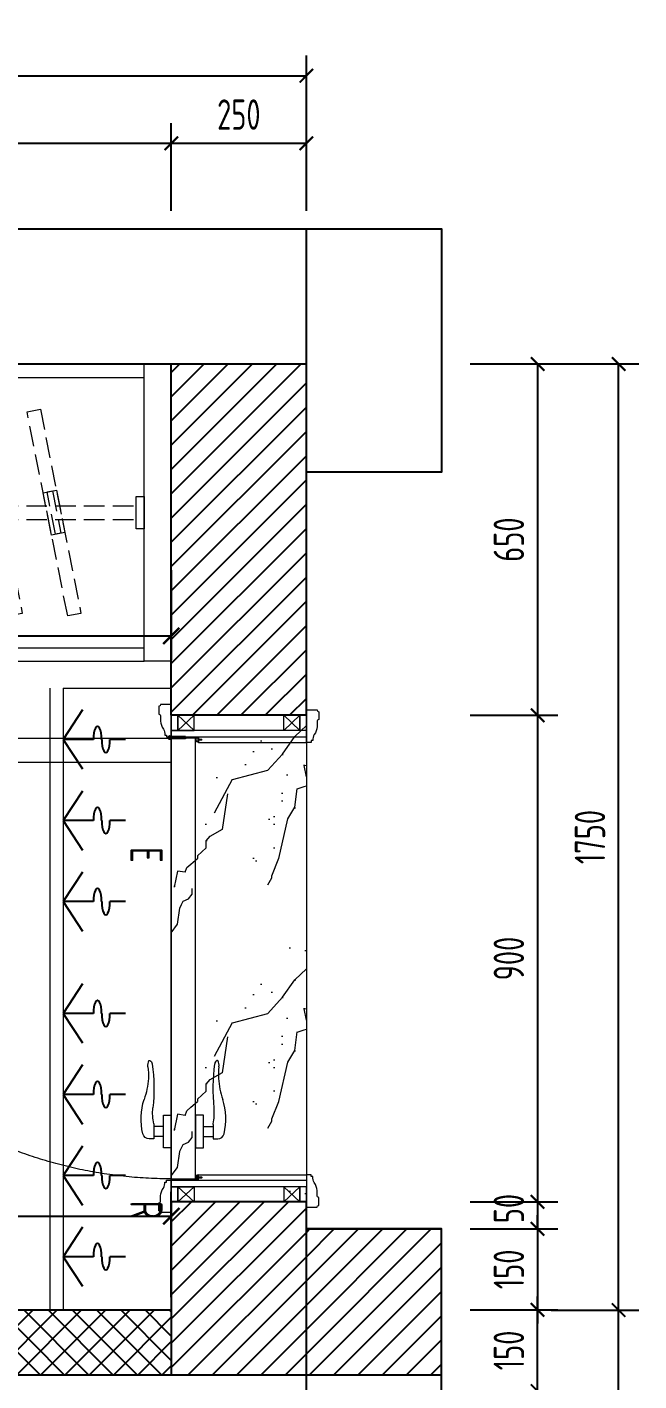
# Model space of a CAD drawing. Header units: millimetres. Extents: x 84706 to 149902, y -6776 to 26155.
# Drawn here: x 111432 to 112564, y 14104 to 16608 of the extents above; entities that cross this region are included whole.
import ezdxf
from ezdxf.enums import TextEntityAlignment as Align

# ---------------------------------------------------------------- set-up
doc = ezdxf.new("R2010")
doc.units = ezdxf.units.MM
for name, pattern in [('ACAD_ISO03W100', [30, 12, -18]), ('DASH', [8.89, 6.35, -2.54]), ('DOTE', [61.468, 50.8, -5.08, 0.508, -5.08]), ('HIDDEN', [9.525, 6.35, -3.175])]:
    doc.linetypes.add(name, pattern=pattern)
doc.layers.get('Defpoints').update_dxf_attribs({"color": 250})
for name, color, linetype, lineweight in [('FC-Doorsill【门槛线】', 8, 'Continuous', 0), ('FC-Material【地坪分割线】', 138, 'Continuous', 0), ('FF-Door【门】', 51, 'Continuous', 0), ('FF-Finish【平面完成尺寸】', 44, 'Continuous', 0), ('FF-Fixed【固定家具】', 30, 'Continuous', 0), ('FF-MT【门套】', 20, 'Continuous', 0), ('RC-dimensions', 44, 'Continuous', 0), ('RC-Modelling【天花造型】', 30, 'Continuous', 0)]:
    doc.layers.add(name, color=color, linetype=linetype, lineweight=lineweight)
for name, color, linetype in [('P-04-天花Ceiling AC', 14, 'Continuous'), ('WALL_NEW【新建墙体】', 4, 'Continuous'), ('WALL【墙体】', 7, 'Continuous'), ('新隔墙填充', 250, 'Continuous')]:
    doc.layers.add(name, color=color, linetype=linetype)
doc.styles.add('MT-DIM', font='ARCHS.SHX', dxfattribs={"width": 0.8})
doc.styles.add('XZC', font='SIMPLEX.SHX', dxfattribs={"width": 0.7, "bigfont": 'hztxt.shx'})
doc.styles.add('尺寸标注', font='ARCHS.SHX', dxfattribs={"width": 0.8})
doc.linetypes.add('LED_LINE', pattern='A,12.7,-5.08,["LED",XZC,S=2.54,R=0,X=-2.54,Y=-1.27],-6.35', length=24.13)
doc.dimstyles.new('海龙1：25', dxfattribs={"dimscale": 25, "dimtxt": 2.25, "dimasz": 1, "dimexe": 1.5, "dimexo": 1, "dimgap": 1, "dimtad": 1, "dimdec": 0, "dimrnd": 5, "dimdsep": 46, "dimtxsty": '尺寸标注', "dimblk": 'ARCHTICK', "dimblk1": 'ARCHTICK', "dimblk2": 'ARCHTICK', "dimcen": 1, "dimclrd": 44, "dimclre": 44, "dimclrt": 2, "dimadec": 0, "dimazin": 0, "dimtfac": 1, "dimtdec": 0, "dimtix": 1, "dimtmove": 2, "dimatfit": 3, "dimldrblk": 'hl_arrow2', "dimfxl": 0, "dimarcsym": 0})

# ---------------------------------------------------------------- blocks, each defined once
blk = doc.blocks.new('_ArchTick')
at = {"color": 2, "linetype": 'ByBlock', "const_width": 0.15}
blk.add_lwpolyline([(-0.5, -0.5), (0.5, 0.5)], dxfattribs=at)
blk = doc.blocks.new('*D213')
at = {"layer": 'Defpoints', "color": 0, "transparency": 16777216}
for p in [(112226.8, 14234.5), (112526.8, 14234.5), (112226.8, 12234.9)]:
    blk.add_point(p, dxfattribs=at)
at = {"layer": 'RC-dimensions', "color": 44, "lineweight": -2, "transparency": 16777216}
for p, q in [((112401.8, 14234.5), (112564.3, 14234.5)), ((112526.8, 12234.9), (112526.8, 14234.5)), ((112401.8, 12234.9), (112564.3, 12234.9))]:
    blk.add_line(p, q, dxfattribs=at)
at = {"layer": 'RC-dimensions', "color": 44, "lineweight": -2, "transparency": 16777216, "xscale": 25, "yscale": 25, "zscale": 25}
for p, rotation in [((112526.8, 14234.5), 90), ((112526.8, 12234.9), 270)]:
    blk.add_blockref('_ArchTick', p, dxfattribs=dict(at, rotation=rotation))
at = {"layer": 'RC-dimensions', "color": 2, "transparency": 16777216, "insert": (112473.7, 13234.7), "char_height": 56.25, "attachment_point": 5, "rotation": 90, "style": '尺寸标注'}
blk.add_mtext('2000', dxfattribs=at)
blk = doc.blocks.new('hl_arrow2')
at = {"color": 2}
blk.add_line((-0.221, 0), (-1, 0), dxfattribs=at)
blk.add_lwpolyline([(-0.221, 0), (-0.861, -0.689), (-0.654, -0.862), (0, 0), (-0.654, 0.862), (-0.861, 0.689)], close=True, dxfattribs=at)
for points in [[(-0.861, 0.689), (-0.654, 0.862), (-0.221, 0), (0, 0)], [(-0.861, -0.689), (-0.654, -0.862), (-0.221, 0), (0, 0)]]:
    blk.add_solid(points, dxfattribs=at)
blk = doc.blocks.new('*D215')
at = {"layer": 'Defpoints', "color": 0, "transparency": 16777216}
for p in [(112076.7, 14234.9), (112376.7, 14234.9), (112076.7, 14084.9)]:
    blk.add_point(p, dxfattribs=at)
at = {"layer": 'RC-dimensions', "color": 44, "lineweight": -2, "transparency": 16777216}
for p, q in [((112376.7, 14234.9), (112376.7, 14259.9)), ((112251.7, 14234.9), (112414.2, 14234.9)), ((112376.7, 14084.9), (112376.7, 14234.9)), ((112251.7, 14084.9), (112414.2, 14084.9)), ((112376.7, 14084.9), (112376.7, 14059.9))]:
    blk.add_line(p, q, dxfattribs=at)
at = {"layer": 'RC-dimensions', "color": 44, "lineweight": -2, "transparency": 16777216, "xscale": 25, "yscale": 25, "zscale": 25}
for p, rotation in [((112376.7, 14234.9), 270), ((112376.7, 14084.9), 90)]:
    blk.add_blockref('_ArchTick', p, dxfattribs=dict(at, rotation=rotation))
at = {"layer": 'RC-dimensions', "color": 2, "transparency": 16777216, "insert": (112323.6, 14159.9), "char_height": 56.25, "attachment_point": 5, "rotation": 90, "style": '尺寸标注'}
blk.add_mtext('150', dxfattribs=at)
blk = doc.blocks.new('*D218')
at = {"layer": 'Defpoints', "color": 0, "transparency": 16777216}
for p in [(112076.7, 15334.9), (112076.7, 14434.9), (112376.7, 14434.9)]:
    blk.add_point(p, dxfattribs=at)
at = {"layer": 'RC-dimensions', "color": 44, "lineweight": -2, "transparency": 16777216}
for p, q in [((112251.7, 15334.9), (112414.2, 15334.9)), ((112376.7, 15334.9), (112376.7, 14434.9)), ((112251.7, 14434.9), (112414.2, 14434.9))]:
    blk.add_line(p, q, dxfattribs=at)
at = {"layer": 'RC-dimensions', "color": 44, "lineweight": -2, "transparency": 16777216, "xscale": 25, "yscale": 25, "zscale": 25}
for p, rotation in [((112376.7, 15334.9), 90), ((112376.7, 14434.9), 270)]:
    blk.add_blockref('_ArchTick', p, dxfattribs=dict(at, rotation=rotation))
at = {"layer": 'RC-dimensions', "color": 2, "transparency": 16777216, "insert": (112323.6, 14884.9), "char_height": 56.25, "attachment_point": 5, "rotation": 90, "style": '尺寸标注'}
blk.add_mtext('900', dxfattribs=at)
blk = doc.blocks.new('*D219')
at = {"layer": 'Defpoints', "color": 0, "transparency": 16777216}
for p in [(112076.7, 14384.9), (112076.7, 14234.9), (112376.7, 14234.9)]:
    blk.add_point(p, dxfattribs=at)
at = {"layer": 'RC-dimensions', "color": 44, "lineweight": -2, "transparency": 16777216}
for p, q in [((112376.7, 14384.9), (112376.7, 14409.9)), ((112251.7, 14384.9), (112414.2, 14384.9)), ((112376.7, 14384.9), (112376.7, 14234.9)), ((112251.7, 14234.9), (112414.2, 14234.9)), ((112376.7, 14234.9), (112376.7, 14209.9))]:
    blk.add_line(p, q, dxfattribs=at)
at = {"layer": 'RC-dimensions', "color": 44, "lineweight": -2, "transparency": 16777216, "xscale": 25, "yscale": 25, "zscale": 25}
for p, rotation in [((112376.7, 14384.9), 270), ((112376.7, 14234.9), 90)]:
    blk.add_blockref('_ArchTick', p, dxfattribs=dict(at, rotation=rotation))
at = {"layer": 'RC-dimensions', "color": 2, "transparency": 16777216, "insert": (112323.6, 14309.9), "char_height": 56.25, "attachment_point": 5, "rotation": 90, "style": '尺寸标注'}
blk.add_mtext('150', dxfattribs=at)
blk = doc.blocks.new('*D220')
at = {"layer": 'Defpoints', "color": 0, "transparency": 16777216}
for p in [(112076.7, 15984.9), (112076.7, 15334.9), (112376.7, 15334.9)]:
    blk.add_point(p, dxfattribs=at)
at = {"layer": 'RC-dimensions', "color": 44, "lineweight": -2, "transparency": 16777216}
for p, q in [((112251.7, 15984.9), (112414.2, 15984.9)), ((112376.7, 15984.9), (112376.7, 15334.9)), ((112251.7, 15334.9), (112414.2, 15334.9))]:
    blk.add_line(p, q, dxfattribs=at)
at = {"layer": 'RC-dimensions', "color": 44, "lineweight": -2, "transparency": 16777216, "xscale": 25, "yscale": 25, "zscale": 25}
for p, rotation in [((112376.7, 15984.9), 90), ((112376.7, 15334.9), 270)]:
    blk.add_blockref('_ArchTick', p, dxfattribs=dict(at, rotation=rotation))
at = {"layer": 'RC-dimensions', "color": 2, "transparency": 16777216, "insert": (112323.6, 15659.9), "char_height": 56.25, "attachment_point": 5, "rotation": 90, "style": '尺寸标注'}
blk.add_mtext('650', dxfattribs=at)
blk = doc.blocks.new('*D221')
at = {"layer": 'Defpoints', "color": 0, "transparency": 16777216}
for p in [(112076.7, 14434.9), (112076.7, 14384.9), (112376.7, 14384.9)]:
    blk.add_point(p, dxfattribs=at)
at = {"layer": 'RC-dimensions', "color": 44, "lineweight": -2, "transparency": 16777216}
for p, q in [((112251.7, 14434.9), (112414.2, 14434.9)), ((112376.7, 14434.9), (112376.7, 14384.9)), ((112251.7, 14384.9), (112414.2, 14384.9))]:
    blk.add_line(p, q, dxfattribs=at)
at = {"layer": 'RC-dimensions', "color": 44, "lineweight": -2, "transparency": 16777216, "xscale": 25, "yscale": 25, "zscale": 25}
for p, rotation in [((112376.7, 14434.9), 90), ((112376.7, 14384.9), 270)]:
    blk.add_blockref('_ArchTick', p, dxfattribs=dict(at, rotation=rotation))
at = {"layer": 'RC-dimensions', "color": 2, "transparency": 16777216, "insert": (112323.6, 14422.4), "char_height": 56.25, "attachment_point": 5, "rotation": 90, "style": '尺寸标注'}
blk.add_mtext('50', dxfattribs=at)
blk = doc.blocks.new('*D224')
at = {"layer": 'Defpoints', "color": 0, "transparency": 16777216}
for p in [(111698.8, 14408.4), (109598.8, 14108.4), (111698.8, 14108.4)]:
    blk.add_point(p, dxfattribs=at)
at = {"layer": 'FF-Finish【平面完成尺寸】', "color": 44, "lineweight": -2, "transparency": 16777216}
for p, q in [((109598.8, 14258.4), (109598.8, 14453.4)), ((111698.8, 14258.4), (111698.8, 14453.4)), ((109598.8, 14408.4), (111698.8, 14408.4))]:
    blk.add_line(p, q, dxfattribs=at)
at = {"layer": 'FF-Finish【平面完成尺寸】', "color": 44, "lineweight": -2, "transparency": 16777216, "xscale": 30, "yscale": 30, "zscale": 30, "rotation": 180}
blk.add_blockref('_ArchTick', (109598.8, 14408.4), dxfattribs=at)
at = {"layer": 'FF-Finish【平面完成尺寸】', "color": 44, "lineweight": -2, "transparency": 16777216, "xscale": 30, "yscale": 30, "zscale": 30}
blk.add_blockref('_ArchTick', (111698.8, 14408.4), dxfattribs=at)
at = {"layer": 'FF-Finish【平面完成尺寸】', "color": 2, "transparency": 16777216, "insert": (110648.8, 14472.1), "char_height": 67.5, "attachment_point": 5, "style": '尺寸标注'}
blk.add_mtext('2100', dxfattribs=at)
blk = doc.blocks.new('*D225')
at = {"layer": 'Defpoints', "color": 0, "transparency": 16777216}
for p in [(112226.8, 15984.9), (112526.8, 15984.9), (112226.8, 14234.5)]:
    blk.add_point(p, dxfattribs=at)
at = {"layer": 'RC-dimensions', "color": 44, "lineweight": -2, "transparency": 16777216}
for p, q in [((112401.8, 15984.9), (112564.3, 15984.9)), ((112526.8, 14234.5), (112526.8, 15984.9)), ((112401.8, 14234.5), (112564.3, 14234.5))]:
    blk.add_line(p, q, dxfattribs=at)
at = {"layer": 'RC-dimensions', "color": 44, "lineweight": -2, "transparency": 16777216, "xscale": 25, "yscale": 25, "zscale": 25}
for p, rotation in [((112526.8, 15984.9), 90), ((112526.8, 14234.5), 270)]:
    blk.add_blockref('_ArchTick', p, dxfattribs=dict(at, rotation=rotation))
at = {"layer": 'RC-dimensions', "color": 2, "transparency": 16777216, "insert": (112473.7, 15109.7), "char_height": 56.25, "attachment_point": 5, "rotation": 90, "style": '尺寸标注'}
blk.add_mtext('1750', dxfattribs=at)
blk = doc.blocks.new('门套线03')
at = {"ltscale": 100}
blk.add_lwpolyline([(60, 0), (60, 19.7, -0.339185), (56.6, 23.1), (42, 23.1, -0.360475), (38.5, 19.7), (29.2, 19.7, 0.137802), (14.5, 14.7, -0.16589), (3.4, 11.9), (3.4, 8.7), (0, 8.7), (0, 0)], format="xyb", close=True, dxfattribs=at)
blk = doc.blocks.new('HL_Door_Hinge')
at = {"color": 0, "linetype": 'DOTE', "ltscale": 0.04}
for p, q in [((-4, 3), (4, 3)), ((0, -1), (0, 7))]:
    blk.add_line(p, q, dxfattribs=at)
at = {"color": 0, "linetype": 'DASH', "ltscale": 5}
for p, q in [((-2, -26), (-2, 0.8)), ((-0.5, -26), (-0.5, 0)), ((0.5, -26), (0.5, 0)), ((2, -26), (2, 0.8)), ((-0.5, -26), (-2, -26)), ((0.5, -26), (2, -26))]:
    blk.add_line(p, q, dxfattribs=at)
for radius in [3, 2]:
    blk.add_circle((0, 3), radius, dxfattribs=at)
blk = doc.blocks.new('HL_Door_Seal')
at = {"color": 0}
for p, q in [((5, 0), (-5, 0)), ((-1, 6), (-0.5, 6.5)), ((-1, 6), (-0.5, 6)), ((-1, 5.5), (-0.5, 6)), ((-1, 5.5), (-0.5, 5.5)), ((-1, 5), (-0.5, 5.5)), ((-1, 4.5), (-0.5, 5)), ((-1, 5), (-0.5, 5)), ((-1, 4.5), (-0.5, 4.5)), ((-1, 4), (-0.5, 4.5)), ((-1, 4), (-0.5, 4)), ((-1, 3.5), (-0.5, 4)), ((-1, 3.5), (-0.5, 3.5)), ((-1, 3), (-0.5, 3.5)), ((-1, 3), (-0.5, 3)), ((-1, 2.5), (-0.5, 3)), ((-1, 2.5), (-0.5, 2.5)), ((-1, 2), (-0.5, 2.5)), ((-1, 2), (-0.5, 2)), ((-1, 1.5), (-0.5, 2)), ((-1, 1.5), (-0.5, 1.5)), ((-1, 1), (-0.5, 1.5)), ((-1, 1), (-0.5, 1)), ((-1, 0.5), (-0.5, 1)), ((-1, 0.5), (-0.5, 0.5)), ((-1, 0), (-0.5, 0.5)), ((-0.5, 6.5), (0.5, 6.5)), ((1, 6), (0.5, 6.5)), ((1, 6), (0.5, 6)), ((1, 5.5), (0.5, 6)), ((1, 5.5), (0.5, 5.5)), ((1, 5), (0.5, 5.5)), ((1, 5), (0.5, 5)), ((1, 4.5), (0.5, 5)), ((1, 4.5), (0.5, 4.5)), ((1, 4), (0.5, 4.5)), ((1, 4), (0.5, 4)), ((1, 3.5), (0.5, 4)), ((1, 3.5), (0.5, 3.5)), ((1, 3), (0.5, 3.5)), ((1, 3), (0.5, 3)), ((1, 2.5), (0.5, 3)), ((1, 2.5), (0.5, 2.5)), ((1, 2), (0.5, 2.5)), ((1, 2), (0.5, 2)), ((1, 1.5), (0.5, 2)), ((1, 1.5), (0.5, 1.5)), ((1, 1), (0.5, 1.5)), ((1, 1), (0.5, 1)), ((1, 0.5), (0.5, 1)), ((1, 0.5), (0.5, 0.5)), ((1, 0), (0.5, 0.5))]:
    blk.add_line(p, q, dxfattribs=at)
blk.add_lwpolyline([(-3.9, -1, 0.774597), (3.9, -1)], format="xyb", close=True, dxfattribs=at)
blk.add_arc((0, 0), 5, 180, 0.0005, dxfattribs=at)
blk = doc.blocks.new('门把手02')
at = {"color": 250}
for p, q in [((-13.5, 32.2), (-13.5, 40.9)), ((12.9, 32.2), (-13.5, 32.2)), ((-9.4, 14.6), (-9.4, 32.2)), ((9.4, 14.6), (9.4, 32.2)), ((-30.4, 14.6), (-15.2, 14.6)), ((-30.4, 0), (-30.4, 14.6)), ((30.4, 0), (-30.4, 0)), ((-15.2, 14.6), (19.6, 14.6)), ((-15.2, 14.6), (19.6, 14.6)), ((19.6, 14.6), (30.4, 14.6)), ((30.4, 14.6), (30.4, 0))]:
    blk.add_line(p, q, dxfattribs=at)
at = {"color": 250, "extrusion": (0, 0, -1)}
for centre, major_axis, start_param, end_param in [((-1.3, 40.9), (-8.59, 8.59), 5.497787, 6.813202), ((23.4, -64.1), (-0.1, 120), -0.233047, 0.306451), ((107.8, 189.2), (1.8, 147), 3.194781, 3.464277), ((12.9, 37.2), (3.58, 3.58), 2.124304, 2.356194), ((33.8, -51.4), (0, 86), -0.231441, 0.114669), ((79.3, 368.4), (-0.1, 336.3), 3.005111, 3.247916), ((105.2, 172), (-91.7, 91.7), 3.813778, 3.981187), ((122.5, 24), (-13.7, 13.7), 0.647464, 1.248663), ((124, 43.6), (5.92, 5.92), 1.238085, 2.228964), ((130.6, 40.4), (-0.729, 0.729), 1.325662, 2.819982)]:
    blk.add_ellipse(centre, major_axis=major_axis, ratio=1, start_param=start_param, end_param=end_param, dxfattribs=at)
blk = doc.blocks.new('hld_1_819.978_250_门把手02_门套线03_45_0_0_3_40_0_1_1')
at = {"layer": 'FC-Doorsill【门槛线】'}
for p, q in [((-0.5, 0.1389), (0.5, 0.1389)), ((-0.5, -0.1389), (0.5, -0.1389))]:
    blk.add_line(p, q, dxfattribs=at)
at = {"layer": 'FF-Door【门】'}
blk.add_lwpolyline([(-0.4528, 0.1389), (-0.4028, 0.1389), (-0.4028, 1.0444), (-0.4528, 1.0444)], close=True, dxfattribs=at)
at = {"layer": 'FF-Door【门】', "color": 250, "linetype": 'ACAD_ISO03W100', "ltscale": 2.083333}
blk.add_lwpolyline([(-0.4528, 0.1389), (0.4528, 0.1389), (0.4528, 0.0889), (-0.4528, 0.0889)], close=True, dxfattribs=at)
at = {"layer": 'FF-Door【门】', "color": 8, "linetype": 'HIDDEN', "ltscale": 15}
blk.add_arc((-0.4528, 0.1389), 0.9056, 0, 90, dxfattribs=at)
at = {"layer": 'FF-MT【门套】', "color": 250}
for p, q in [((-0.4689, 0.1256), (-0.5, 0.0922)), ((-0.4689, 0.0922), (-0.5, 0.1256)), ((0.4689, 0.1256), (0.5, 0.0922)), ((0.4689, 0.0922), (0.5, 0.1256)), ((-0.5, -0.0922), (-0.4689, -0.1256)), ((-0.5, -0.1256), (-0.4689, -0.0922)), ((0.5, -0.0922), (0.4689, -0.1256)), ((0.5, -0.1256), (0.4689, -0.0922))]:
    blk.add_line(p, q, dxfattribs=at)
for points in [[(-0.5, 0.1389), (-0.4689, 0.1389), (-0.4689, 0.1256), (-0.5, 0.1256)], [(-0.4689, 0.1256), (-0.4689, 0.0922), (-0.5, 0.0922), (-0.5, 0.1256)], [(-0.4689, 0.1389), (-0.4556, 0.1389), (-0.4556, -0.1389), (-0.4689, -0.1389)], [(0.4689, 0.1389), (0.4556, 0.1389), (0.4556, -0.1389), (0.4689, -0.1389)], [(0.5, 0.1389), (0.4689, 0.1389), (0.4689, 0.1256), (0.5, 0.1256)], [(0.4689, 0.1256), (0.4689, 0.0922), (0.5, 0.0922), (0.5, 0.1256)], [(-0.5, -0.0922), (-0.5, -0.1256), (-0.4689, -0.1256), (-0.4689, -0.0922)], [(0.5, -0.0922), (0.5, -0.1256), (0.4689, -0.1256), (0.4689, -0.0922)], [(-0.5, -0.1389), (-0.4689, -0.1389), (-0.4689, -0.1256), (-0.5, -0.1256)], [(0.5, -0.1389), (0.4689, -0.1389), (0.4689, -0.1256), (0.5, -0.1256)]]:
    blk.add_lwpolyline(points, close=True, dxfattribs=at)
at = {"layer": 'FF-MT【门套】'}
for points in [[(-0.5, 0.1389), (-0.4556, 0.1389), (-0.4556, 0.0833), (-0.4444, 0.0833), (-0.4444, -0.1389), (-0.5, -0.1389)], [(0.5, 0.1389), (0.4556, 0.1389), (0.4556, 0.0833), (0.4444, 0.0833), (0.4444, -0.1389), (0.5, -0.1389)]]:
    blk.add_lwpolyline(points, close=True, dxfattribs=at)
at = {"layer": 'FF-Door【门】', "color": 250, "yscale": 0.001111138856807, "zscale": 0.001111138856807}
for name, p, xscale, rotation in [('门把手02', (-0.4528, 0.9444), -0.001111138856807, 90.00000000000593), ('门把手02', (-0.4028, 0.9444), 0.001111138856807, 270.0000000000178), ('HL_Door_Seal', (-0.45, 0.0833), 0.001111138856807, 180.0000000000119), ('HL_Door_Seal', (0.45, 0.0833), -0.001111138856807, 180)]:
    blk.add_blockref(name, p, dxfattribs=dict(at, xscale=xscale, rotation=rotation))
at = {"layer": 'FF-Door【门】', "color": 250, "zscale": 0.001111138856807}
for name, p, xscale, yscale in [('门把手02', (0.3556, 0.1389), -0.001111138856807, 0.001111138856807), ('HL_Door_Hinge', (-0.4542, 0.1389), 0.001111138856807, 0.001111138856807), ('门把手02', (0.3556, 0.0889), -0.001111138856807, -0.001111138856807)]:
    blk.add_blockref(name, p, dxfattribs=dict(at, xscale=xscale, yscale=yscale))
at = {"layer": 'FF-MT【门套】', "zscale": 0.001111138856807}
for p, xscale, yscale in [((-0.4556, 0.1389), -0.001111138856807, 0.001111138856807), ((0.4556, 0.1389), 0.001111138856807, 0.001111138856807), ((-0.4444, -0.1389), -0.001111138856807, -0.001111138856807), ((0.4444, -0.1389), 0.001111138856807, -0.001111138856807)]:
    blk.add_blockref('门套线03', p, dxfattribs=dict(at, xscale=xscale, yscale=yscale))
blk = doc.blocks.new('*D239')
at = {"layer": 'Defpoints', "color": 0, "transparency": 16777216}
for p in [(111698.8, 16393), (111698.8, 16093), (111948.8, 16093)]:
    blk.add_point(p, dxfattribs=at)
at = {"layer": 'RC-dimensions', "color": 44, "lineweight": -2, "transparency": 16777216}
for p, q in [((111698.8, 16268), (111698.8, 16430.5)), ((111948.8, 16268), (111948.8, 16430.5)), ((111948.8, 16393), (111698.8, 16393))]:
    blk.add_line(p, q, dxfattribs=at)
at = {"layer": 'RC-dimensions', "color": 44, "lineweight": -2, "transparency": 16777216, "xscale": 25, "yscale": 25, "zscale": 25, "rotation": 180}
blk.add_blockref('_ArchTick', (111698.8, 16393), dxfattribs=at)
at = {"layer": 'RC-dimensions', "color": 44, "lineweight": -2, "transparency": 16777216, "xscale": 25, "yscale": 25, "zscale": 25}
blk.add_blockref('_ArchTick', (111948.8, 16393), dxfattribs=at)
at = {"layer": 'RC-dimensions', "color": 2, "transparency": 16777216, "insert": (111823.8, 16446.2), "char_height": 56.25, "attachment_point": 5, "style": '尺寸标注'}
blk.add_mtext('250', dxfattribs=at)
blk = doc.blocks.new('*D244')
at = {"layer": 'Defpoints', "color": 0, "transparency": 16777216}
for p in [(110938.8, 16393), (110938.8, 16093), (111698.8, 16093)]:
    blk.add_point(p, dxfattribs=at)
at = {"layer": 'RC-dimensions', "color": 44, "lineweight": -2, "transparency": 16777216}
for p, q in [((110938.8, 16268), (110938.8, 16430.5)), ((111698.8, 16268), (111698.8, 16430.5)), ((111698.8, 16393), (110938.8, 16393))]:
    blk.add_line(p, q, dxfattribs=at)
at = {"layer": 'RC-dimensions', "color": 44, "lineweight": -2, "transparency": 16777216, "xscale": 25, "yscale": 25, "zscale": 25, "rotation": 180}
blk.add_blockref('_ArchTick', (110938.8, 16393), dxfattribs=at)
at = {"layer": 'RC-dimensions', "color": 44, "lineweight": -2, "transparency": 16777216, "xscale": 25, "yscale": 25, "zscale": 25}
blk.add_blockref('_ArchTick', (111698.8, 16393), dxfattribs=at)
at = {"layer": 'RC-dimensions', "color": 2, "transparency": 16777216, "insert": (111318.8, 16446.2), "char_height": 56.25, "attachment_point": 5, "style": '尺寸标注'}
blk.add_mtext('760', dxfattribs=at)
blk = doc.blocks.new('*U174', base_point=(91807.5, 7360))
for points in [[(91857.5, 6810), (91807.5, 6810), (91807.5, 7360), (91857.5, 7360)], [(92517.5, 7360), (92567.5, 7360), (92567.5, 6810), (92517.5, 6810)]]:
    blk.add_lwpolyline(points, close=True)
for points in [[(91857.5, 7360), (92517.5, 7360)], [(91857.5, 6810), (92517.5, 6810)]]:
    blk.add_lwpolyline(points)
at = {"color": 0}
for points in [[(91857.5, 7335), (92517.5, 7335)], [(91857.5, 6835), (92517.5, 6835)]]:
    blk.add_lwpolyline(points, dxfattribs=at)
at = {"color": 0, "linetype": 'DASH', "ltscale": 6}
for points in [[(91974.8, 6898.6), (92050, 7276.2), (92074.5, 7271.4), (91999.4, 6893.8)], [(92107.9, 7276.2), (92183, 6898.6), (92158.5, 6893.8), (92083.4, 7271.4)], [(92216.5, 7276.2), (92291.6, 6898.6), (92267.1, 6893.8), (92192, 7271.4)], [(92325.1, 7276.2), (92400.2, 6898.6), (92375.7, 6893.8), (92300.6, 7271.4)], [(92004.6, 7048.2), (92020.2, 7126.7), (92044.7, 7121.8), (92029.1, 7043.3)], [(92012, 7046.7), (92027.6, 7125.2), (92037.4, 7123.2), (92021.8, 7044.8)], [(92137.7, 7126.7), (92153.3, 7048.2), (92128.8, 7043.3), (92113.2, 7121.8)], [(92130.3, 7125.2), (92145.9, 7046.7), (92136.1, 7044.8), (92120.5, 7123.2)], [(92246.3, 7126.7), (92261.9, 7048.2), (92237.3, 7043.3), (92221.7, 7121.8)], [(92238.9, 7125.2), (92254.5, 7046.7), (92244.7, 7044.8), (92229.1, 7123.2)], [(92354.8, 7126.7), (92370.4, 7048.2), (92345.9, 7043.3), (92330.3, 7121.8)], [(92347.5, 7125.2), (92363.1, 7046.7), (92353.3, 7044.8), (92337.7, 7123.2)]]:
    blk.add_lwpolyline(points, close=True, dxfattribs=at)
at = {"color": 0}
for points in [[(91872.5, 7055), (91857.5, 7055), (91857.5, 7115), (91872.5, 7115)], [(92502.5, 7115), (92517.5, 7115), (92517.5, 7055), (92502.5, 7055)], [(92502.5, 7115), (92517.5, 7115), (92517.5, 7055), (92502.5, 7055)]]:
    blk.add_lwpolyline(points, close=True, dxfattribs=at)
at = {"color": 0, "linetype": 'DASH', "ltscale": 6}
for points in [[(91872.5, 7097.5), (92502.5, 7097.5)], [(91872.5, 7072.5), (92502.5, 7072.5)]]:
    blk.add_lwpolyline(points, dxfattribs=at)
blk = doc.blocks.new('*D245')
at = {"layer": 'Defpoints', "color": 0, "transparency": 16777216}
for p in [(111948.8, 16518.1), (109598.8, 16218.1), (111948.8, 16218.1)]:
    blk.add_point(p, dxfattribs=at)
at = {"layer": 'RC-dimensions', "color": 44, "lineweight": -2, "transparency": 16777216}
for p, q in [((109598.8, 16393.1), (109598.8, 16555.6)), ((111948.8, 16393.1), (111948.8, 16555.6)), ((109598.8, 16518.1), (111948.8, 16518.1))]:
    blk.add_line(p, q, dxfattribs=at)
at = {"layer": 'RC-dimensions', "color": 44, "lineweight": -2, "transparency": 16777216, "xscale": 25, "yscale": 25, "zscale": 25, "rotation": 180}
blk.add_blockref('_ArchTick', (109598.8, 16518.1), dxfattribs=at)
at = {"layer": 'RC-dimensions', "color": 44, "lineweight": -2, "transparency": 16777216, "xscale": 25, "yscale": 25, "zscale": 25}
blk.add_blockref('_ArchTick', (111948.8, 16518.1), dxfattribs=at)
at = {"layer": 'RC-dimensions', "color": 2, "transparency": 16777216, "insert": (110773.8, 16571.2), "char_height": 56.25, "attachment_point": 5, "style": '尺寸标注'}
blk.add_mtext('2350', dxfattribs=at)
blk = doc.blocks.new('*D738')
at = {"layer": 'Defpoints', "color": 0, "transparency": 16777216}
for p in [(111698.8, 15633.2), (110938.8, 15613.3), (111698.8, 15481.8)]:
    blk.add_point(p, dxfattribs=at)
at = {"layer": 'FF-Finish【平面完成尺寸】', "color": 44, "lineweight": -2, "transparency": 16777216}
for p, q in [((110938.8, 15583.3), (110938.8, 15436.8)), ((111698.8, 15603.2), (111698.8, 15436.8)), ((110938.8, 15481.8), (111698.8, 15481.8))]:
    blk.add_line(p, q, dxfattribs=at)
at = {"layer": 'FF-Finish【平面完成尺寸】', "color": 44, "lineweight": -2, "transparency": 16777216, "xscale": 30, "yscale": 30, "zscale": 30, "rotation": 180}
blk.add_blockref('_ArchTick', (110938.8, 15481.8), dxfattribs=at)
at = {"layer": 'FF-Finish【平面完成尺寸】', "color": 44, "lineweight": -2, "transparency": 16777216, "xscale": 30, "yscale": 30, "zscale": 30}
blk.add_blockref('_ArchTick', (111698.8, 15481.8), dxfattribs=at)
at = {"layer": 'FF-Finish【平面完成尺寸】', "color": 2, "transparency": 16777216, "insert": (111318.8, 15545.6), "char_height": 67.5, "attachment_point": 5, "style": '尺寸标注'}
blk.add_mtext('760', dxfattribs=at)
blk = doc.blocks.new('*U1006')
at = {"layer": 'P-04-天花Ceiling AC', "color": 3}
for p, q in [((-204.6, 79.7), (-150, 115.1)), ((-150, 115.1), (-95.4, 79.7)), ((-54.6, 79.7), (0, 115.1)), ((0, 115.1), (54.6, 79.7)), ((95.4, 79.7), (150, 115.1)), ((150, 115.1), (204.6, 79.7))]:
    blk.add_line(p, q, dxfattribs=at)
at = {"layer": 'P-04-天花Ceiling AC', "color": 3, "ltscale": 2}
for p, q in [((-150, 59.3), (-150, 115.1)), ((0, 59.3), (0, 115.1)), ((150, 59.3), (150, 115.1)), ((-150, 0), (-150, 28.7)), ((0, 0), (0, 28.7)), ((150, 0), (150, 28.7))]:
    blk.add_line(p, q, dxfattribs=at)
at = {"layer": 'P-04-天花Ceiling AC', "color": 3, "ltscale": 2, "extrusion": (0, 0, -1)}
for centre, major_axis in [((-150, 51.7), (24.3, 0)), ((0, 51.7), (24.3, 0)), ((150, 51.7), (24.3, 0)), ((-150, 36.3), (-24.3, 0)), ((0, 36.3), (-24.3, 0)), ((150, 36.3), (-24.3, 0))]:
    blk.add_ellipse(centre, major_axis=major_axis, ratio=0.315764, start_param=1.570796, end_param=4.712389, dxfattribs=at)
at = {"layer": 'P-04-天花Ceiling AC', "color": 50, "style": 'MT-DIM', "width": 0.8}
blk.add_attdef('R/S/E', text='', height=51.2, dxfattribs=at).set_placement((0, -71.4), align=Align.CENTER)
blk = doc.blocks.new('*U1007')
at = {"layer": 'P-04-天花Ceiling AC', "color": 3}
for p, q in [((-354.6, 79.7), (-300, 115.1)), ((-300, 115.1), (-245.4, 79.7)), ((-204.6, 79.7), (-150, 115.1)), ((-150, 115.1), (-95.4, 79.7)), ((-54.6, 79.7), (0, 115.1)), ((0, 115.1), (54.6, 79.7)), ((95.4, 79.7), (150, 115.1)), ((150, 115.1), (204.6, 79.7))]:
    blk.add_line(p, q, dxfattribs=at)
at = {"layer": 'P-04-天花Ceiling AC', "color": 3, "ltscale": 2}
for p, q in [((-300, 59.3), (-300, 115.1)), ((-150, 59.3), (-150, 115.1)), ((0, 59.3), (0, 115.1)), ((150, 59.3), (150, 115.1)), ((-300, 0), (-300, 28.7)), ((-150, 0), (-150, 28.7)), ((0, 0), (0, 28.7)), ((150, 0), (150, 28.7))]:
    blk.add_line(p, q, dxfattribs=at)
at = {"layer": 'P-04-天花Ceiling AC', "color": 3, "ltscale": 2, "extrusion": (0, 0, -1)}
for centre, major_axis in [((-300, 51.7), (24.3, 0)), ((-150, 51.7), (24.3, 0)), ((0, 51.7), (24.3, 0)), ((150, 51.7), (24.3, 0)), ((-300, 36.3), (-24.3, 0)), ((-150, 36.3), (-24.3, 0)), ((0, 36.3), (-24.3, 0)), ((150, 36.3), (-24.3, 0))]:
    blk.add_ellipse(centre, major_axis=major_axis, ratio=0.315764, start_param=1.570796, end_param=4.712389, dxfattribs=at)
at = {"layer": 'P-04-天花Ceiling AC', "color": 50, "style": 'MT-DIM', "width": 0.8}
blk.add_attdef('R/S/E', text='', height=51.2, dxfattribs=at).set_placement((0, -71.4), align=Align.CENTER)

msp = doc.modelspace()

# ---------------------------------------------------------------- hatches: boundary and pattern name
at = {"layer": 'FC-Material【地坪分割线】'}
h = msp.add_hatch(dxfattribs=at)
h.set_pattern_fill('大理石1', color=250, scale=300, pattern_type=2)
h.set_pattern_definition([(41.98721, (127.054, -8347.26), (599.99999, 450.00001), [9.6097, -2008.4338]), (68.19859, (-15.803, -8362.26), (300, 900), [34.6189, -2388.7052]), (60.945396, (-22.946, -8379.402), (299.99998, 450.000013), [14.708, -3073.9809]), (90, (-15.8, -8366.55), (300, -2e-14), [4.2857, -445.7143]), (71.56505, (124.2, -8355.83), (6e-07, 450), [9.0351, -939.6482]), (171.469234, (124.197, -8355.83), (-299.999999, 3e-06), [14.4455, -3019.1166]), (79.2157, (104.197, -8383.69), (300.000001, 1800.000001), [30.5394, -3176.0943]), (62.132996, (-121.517, -8246.545), (1199.9999854, 2250.0000088), [70.2946, -14691.5649]), (0, (-117.2, -8180.57), (0, 450), [0, -300]), (64.983107, (77.054, -8098.688), (600.0000015, 1349.999999), [47.2941, -4918.5894]), (81.43911, (192.768, -8276.545), (599.999999, 4049.9999745), [67.177, -14040.0018]), (82.874984, (27.054, -8235.831), (299.999982, 2250.0000023), [34.5525, -7221.4794]), (76.75948, (-2.946, -8330.117), (300.000003, 1349.999999), [74.8468, -7784.0652]), (0, (-49.7, -8329.9), (0, 450), [0, -300]), (0, (-44.9, -8334.7), (0, 450), [0, -300]), (0, (-11.15, -8310.63), (0, 450), [0, -300]), (0, (-20.8, -8257.64), (0, 450), [0, -300]), (59.036243, (14.197, -8257.26), (299.999976, 450.000013), [24.9898, -5222.8668]), (0, (27.03, -8236.66), (0, 450), [0, -300]), (0, (-11.15, -8252.82), (0, 450), [0, -300]), (0, (3.3, -8223.9), (0, 450), [0, -300]), (0, (-11.15, -8267.27), (0, 450), [0, -300]), (50.19443, (162.77, -8297.974), (300, 450), [11.1575, -2331.9174]), (90, (162.77, -8310.83), (300, -2e-14), [12.8571, -437.1428]), (43.66778, (147.054, -8325.83), (900.000001, 899.999998), [21.7242, -4540.3476]), (90, (147.05, -8330.12), (300, -2e-14), [4.2857, -445.7143]), (39.80557, (134.197, -8340.83), (599.999986, 450.000018), [16.7362, -3497.8761]), (0, (90.08, -8310.63), (0, 450), [0, -300]), (0, (163.43, -8297.04), (0, 450), [0, -300]), (0, (163.43, -8297.04), (0, 450), [0, -300]), (29.357753, (169.91, -8289.402), (899.999998, 450.000003), [26.2251, -2727.4089]), (0, (162.4, -8267.27), (0, 450), [0, -300]), (146.30993, (77.054, -8098.69), (-600.000004, 449.999992), [30.9047, -3214.0914]), (8.130102, (44.197, -8158.688), (2999.999979, 449.9999973), [30.3046, -6333.6564]), (47.862405, (-22.946, -8167.26), (1200.0000005, 1349.9999987), [40.4566, -8455.4247]), (14.620874, (-88.66, -8184.402), (1799.999995, 450.0000188), [67.9135, -7063.005]), (0, (-64.17, -8156.5), (0, 450), [0, -300]), (18.43495, (31.34, -8201.545), (1200, 449.999999), [13.5526, -2832.4972]), (16.69924, (44.2, -8197.26), (299.999994, 2.5e-05), [7.4574, -1558.5886]), (101.093723, (51.34, -8195.117), (-600.0000052, 3149.9999705), [37.1222, -7758.5496]), (0, (12.95, -8175.75), (0, 450), [0, -300]), (0, (44.04, -8157.84), (0, 450), [0, -300]), (0, (3.3, -8209.47), (0, 450), [0, -300]), (0, (-35.25, -8113.13), (0, 450), [0, -300]), (0, (-49.7, -8132.4), (0, 450), [0, -300]), (44.144903, (27.054, -8105.117), (900.0000015, 900), [33.8439, -7073.3706]), (54.582945, (4.197, -8137.26), (300.0000008, 449.9999982), [39.4413, -8243.2212]), (0, (27.46, -8104.8), (0, 450), [0, -300]), (0, (-15.97, -8127.6), (0, 450), [0, -300]), (0, (27.46, -8104.8), (0, 450), [0, -300]), (0, (4.24, -8137.96), (0, 450), [0, -300]), (75.06858, (74.197, -8154.4), (300, 1350), [11.0887, -2317.5375]), (90, (77.05, -8143.7), (300, -2e-14), [45, -405]), (50.19443, (129.91, -7955.117), (300, 450), [11.1575, -2331.9174]), (0, (46.7, -8050.5), (0, 450), [0, -300]), (0, (56.33, -8055.32), (0, 450), [0, -300]), (0, (17.77, -8045.7), (0, 450), [0, -300]), (0, (65.97, -7992.7), (0, 450), [0, -300]), (53.130102, (97.054, -8019.402), (300.0000004, 450), [21.4286, -4478.5713]), (90, (97.05, -8055.83), (300, -2e-14), [36.4286, -413.5714]), (0, (97.1, -8055.1), (0, 450), [0, -300]), (23.19859, (119.91, -7959.4), (900, 450), [10.8797, -2273.8522]), (66.03751, (117.05, -7965.83), (300, 900), [7.0349, -1470.2938]), (66.03751, (114.2, -7972.26), (300, 900), [7.0349, -1470.2938]), (81.869898, (109.911, -8002.26), (300.0000013, 2250.0000002), [30.3046, -6333.6564]), (90, (137.05, -7946.55), (300, -2e-14), [10.7143, -439.2857]), (0, (104.1, -7931.55), (0, 450), [0, -300])])
h.paths.add_polyline_path([(111948.8, 15334.9), (111698.8, 15334.9), (111698.8, 14434.9), (111948.8, 14434.9)])
at = {"layer": '新隔墙填充'}
h = msp.add_hatch(dxfattribs=at)
h.set_pattern_fill('ANSI31', color=250, scale=10)
h.paths.add_polyline_path([(111948.8, 15984.9), (111698.8, 15984.9), (111698.8, 15334.9), (111948.8, 15334.9)])
h = msp.add_hatch(dxfattribs=at)
h.set_pattern_fill('ANSI31', color=250, scale=10)
h.paths.add_polyline_path([(111698.8, 14434.9), (111698.8, 14114.9), (111948.8, 14114.9), (111948.8, 14434.9)])
h = msp.add_hatch(dxfattribs=at)
h.set_pattern_fill('ANSI31', color=250, scale=10)
h.paths.add_polyline_path([(112198.8, 14384.9), (111948.8, 14384.9), (111948.8, 14114.9), (112198.8, 14114.9)])
h = msp.add_hatch(dxfattribs=at)
h.set_pattern_fill('ANSI37', color=250, scale=10)
h.set_pattern_definition([(45, (-122.946, -8381.523), (-22.45064, 22.45064), []), (135, (-122.946, -8381.523), (-22.45064, -22.45064), [])])
h.paths.add_polyline_path([(111698.8, 14114.9), (111698.8, 14234.9), (110611, 14234.9), (110611, 14114.9)])

# ---------------------------------------------------------------- linework, layer by layer
at = {"layer": 'FC-Material【地坪分割线】'}
msp.add_lwpolyline([(111698.8, 15334.9), (111948.8, 15334.9), (111948.8, 14434.9), (111698.8, 14434.9)], close=True, dxfattribs=at)
at = {"layer": 'RC-Modelling【天花造型】', "color": 1, "linetype": 'LED_LINE', "ltscale": 0.5}
msp.add_line((111473.8, 15384.9), (111473.8, 14234.9), dxfattribs=at)
at = {"layer": 'RC-Modelling【天花造型】'}
for q in [(111498.8, 14234.9), (111698.8, 15384.9)]:
    msp.add_line((111498.8, 15384.9), q, dxfattribs=at)
at = {"layer": 'RC-Modelling【天花造型】', "color": 251}
msp.add_lwpolyline([(111698.8, 15334.9), (111948.8, 15334.9), (111948.8, 14434.9), (111698.8, 14434.9)], close=True, dxfattribs=at)
at = {"layer": 'WALL_NEW【新建墙体】'}
for p, q in [((111948.8, 15334.9), (111948.8, 15984.9)), ((111948.8, 14084.9), (111948.8, 14434.9)), ((110611, 14234.9), (111698.8, 14234.9)), ((110611, 14114.9), (111948.8, 14114.9))]:
    msp.add_line(p, q, dxfattribs=at)
for points in [[(111948.8, 15334.9), (111698.8, 15334.9), (111698.8, 15984.9)], [(111948.8, 14434.9), (111698.8, 14434.9), (111698.8, 14234.9)], [(111698.8, 14114.9), (112198.8, 14114.9), (112198.8, 14384.9), (111948.8, 14384.9), (111948.8, 14434.9), (111698.8, 14434.9), (111698.8, 14114.9)]]:
    msp.add_lwpolyline(points, dxfattribs=at)
at = {"layer": 'WALL【墙体】'}
for p, q in [((104948.8, 16234.9), (111948.8, 16234.9)), ((111948.8, 15984.9), (111948.8, 16234.9)), ((105198.8, 15984.9), (111948.8, 15984.9)), ((111948.8, 12234.9), (111948.8, 14384.9)), ((111948.8, 14384.9), (112198.8, 14384.9)), ((112198.8, 11984.9), (112198.8, 14384.9))]:
    msp.add_line(p, q, dxfattribs=at)
msp.add_lwpolyline([(111948.8, 16234.9), (112198.8, 16234.9), (112198.8, 15784.9), (111948.8, 15784.9)], close=True, dxfattribs=at)

# ---------------------------------------------------------------- block references
at = {"layer": 'FF-Door【门】', "xscale": -899.9775265475982, "yscale": 899.9775265475982, "zscale": 899.9775265475982, "rotation": 90.00000000001191}
msp.add_blockref('hld_1_819.978_250_门把手02_门套线03_45_0_0_3_40_0_1_1', (111823.8, 14884.9), dxfattribs=at)
at = {"layer": 'FF-Fixed【固定家具】', "color": 8}
msp.add_blockref('*U174', (110938.8, 15984.9), dxfattribs=at)
at = {"layer": 'P-04-天花Ceiling AC', "color": 250}
ref = msp.add_blockref('*U1006', (111613.9, 15140.2), dxfattribs=dict(at, xscale=-1, rotation=90))
ref.add_attrib('R/S/E', 'E', dxfattribs={"color": 50, "height": 60, "rotation": 270, "style": 'MT-DIM', "width": 0.8}).set_placement((111622.8, 15076.8), align=Align.CENTER)
ref = msp.add_blockref('*U1007', (111613.9, 14483.4), dxfattribs=dict(at, xscale=-1, rotation=90))
ref.add_attrib('R/S/E', 'R', dxfattribs={"color": 50, "height": 60, "rotation": 270, "style": 'MT-DIM', "width": 0.8}).set_placement((111622.8, 14420), align=Align.CENTER)

# ---------------------------------------------------------------- dimensions: what is measured, and where the dimension line sits
at = {"layer": 'FF-Finish【平面完成尺寸】'}
for base, p1, p2, picture, middle in [((111698.8, 15481.8), (110938.8, 15613.3), (111698.8, 15633.2), '*D738', (111318.8, 15545.6)), ((111698.8, 14408.4), (109598.8, 14108.4), (111698.8, 14108.4), '*D224', (110648.8, 14472.1))]:
    dim = msp.add_linear_dim(base=base, p1=p1, p2=p2, dimstyle='海龙1：25', override={"dimscale": 30}, dxfattribs=at)
    dim.commit()
    dim.dimension.update_dxf_attribs({"geometry": picture, "text_midpoint": middle})
at = {"layer": 'RC-dimensions'}
for base, p1, p2, picture, middle in [((111948.8, 16518.1), (109598.8, 16218.1), (111948.8, 16218.1), '*D245', (110773.8, 16571.2)), ((110938.8, 16393), (111698.8, 16093), (110938.8, 16093), '*D244', (111318.8, 16446.2)), ((111698.8, 16393), (111948.8, 16093), (111698.8, 16093), '*D239', (111823.8, 16446.2))]:
    dim = msp.add_linear_dim(base=base, p1=p1, p2=p2, dimstyle='海龙1：25', dxfattribs=at)
    dim.commit()
    dim.dimension.update_dxf_attribs({"geometry": picture, "text_midpoint": middle})
for base, p1, p2, picture, middle in [((112376.7, 15334.9), (112076.7, 15984.9), (112076.7, 15334.9), '*D220', (112323.6, 15659.9)), ((112526.8, 15984.9), (112226.8, 14234.5), (112226.8, 15984.9), '*D225', (112473.7, 15109.7)), ((112376.7, 14434.9), (112076.7, 15334.9), (112076.7, 14434.9), '*D218', (112323.6, 14884.9)), ((112376.7, 14234.9), (112076.7, 14384.9), (112076.7, 14234.9), '*D219', (112323.6, 14309.9)), ((112376.7, 14234.9), (112076.7, 14084.9), (112076.7, 14234.9), '*D215', (112323.6, 14159.9)), ((112526.8, 14234.5), (112226.8, 12234.9), (112226.8, 14234.5), '*D213', (112473.7, 13234.7))]:
    dim = msp.add_linear_dim(base=base, p1=p1, p2=p2, angle=270, dimstyle='海龙1：25', dxfattribs=at)
    dim.commit()
    dim.dimension.update_dxf_attribs({"geometry": picture, "text_midpoint": middle})
dim = msp.add_linear_dim(base=(112376.7, 14384.9), p1=(112076.7, 14434.9), p2=(112076.7, 14384.9), angle=270, dimstyle='海龙1：25', dxfattribs=at)
dim.commit()
dim.dimension.update_dxf_attribs({"geometry": '*D221', "text_midpoint": (112323.6, 14422.4), "dimtype": 160})

doc.saveas('drawing.dxf')
